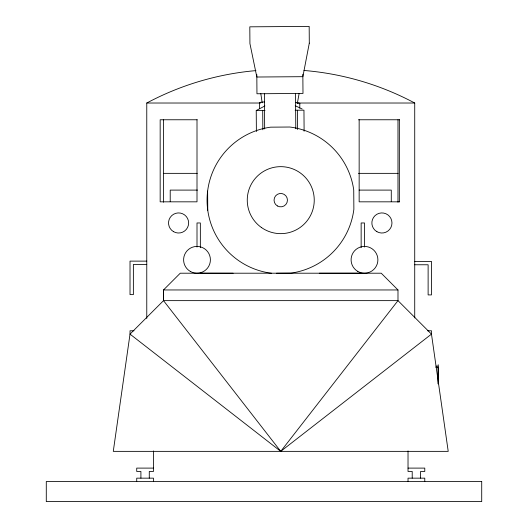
<?xml version="1.0" encoding="UTF-8"?>
<svg xmlns="http://www.w3.org/2000/svg" width="528" height="528" viewBox="0 0 528 528"><rect width="100%" height="100%" fill="white"/><g stroke="black" fill="none" stroke-linecap="round" stroke-linejoin="round"><path stroke-width="0.79" d="M427.482 330.779L431.475 330.779L431.475 334.125L280.744 451.361L163.515 300.637L163.508 289.958L180.253 273.207L381.242 273.207L397.987 289.958L397.987 300.637L280.744 451.361L130.02 334.125L130.02 330.779L134.013 330.779M438.167 383.638L438.174 364.703M259.545 108.22L259.651 102.736M299.746 108.174L299.838 103.475M299.086 93.654L297.323 103.429M163.515 300.637L130.02 334.125L113.276 451.361L448.219 451.361L431.475 334.125L397.98 300.637L163.515 300.637L163.508 289.958L397.987 289.958M256.384 131.538L256.232 110.524L264.911 105.93M256.232 110.524L265.036 110.458M295.159 110.24L303.956 110.174L304.108 131.195M276.467 273.24L290.895 273.134A73.689 73.689 0 0 0 353.872 209.24L353.734 190.001A73.689 73.689 0 0 0 289.839 127.024L270.6 127.162A73.689 73.689 0 0 0 271.656 273.273M146.771 318.503L146.771 103.019L259.723 103.019M296.822 103.019L414.724 103.019L414.724 317.889M197.248 119.764L160.169 119.764L160.169 201.828L197.003 201.828L197.003 119.764M358.492 119.764L399.571 119.764M163.357 173.356L197.248 173.356M358.492 173.356L398.138 173.356M197.439 190.1L170.214 190.1L170.214 201.63M359.106 190.1L391.281 190.1L391.281 201.63M399.571 201.828L359.152 201.828L359.152 119.764M146.771 261.122L130.02 261.122L130.02 294.617L133.373 294.617L133.373 264.469L146.771 264.469M414.724 261.419L431.475 261.419L431.475 294.914L428.122 294.914L428.122 264.766L414.724 264.766M319.275 273.24L361.145 273.207M435.937 366.155L438.174 366.155M435.851 367.62L438.174 367.62L438.174 383.962M153.47 468.105L136.719 468.105L136.719 471.458L140.91 471.458L140.91 478.157M408.025 468.105L424.776 468.105L424.776 471.458L420.585 471.458L420.585 478.157M200.35 273.207L233.138 273.24M295.218 105.712L302.188 109.025M262.165 102.782L260.812 93.614M302.848 74.217L302.993 93.436L256.958 93.766L256.819 74.554M297.488 110.22L297.627 129.512M295.541 93.489L295.792 128.693M264.409 93.713L264.667 128.918M262.706 110.471L262.845 129.769M207.623 191.063L207.761 210.296M424.776 481.503L424.776 478.157L408.025 478.157L408.025 481.503M412.21 478.157L412.21 471.458L408.025 471.458L408.025 450.945M399.346 119.764L399.346 201.828M397.98 119.764L397.98 202.231M364.492 247.038L364.492 222.968L361.145 222.968L361.145 247.678M200.35 247.678L200.35 222.968L197.003 222.968L197.003 247.038M163.515 119.764L163.515 202.231M153.47 450.945L153.47 471.458L149.279 471.458L149.279 478.157M153.47 481.503L153.47 478.157L136.719 478.157L136.719 481.503M260.357 103.112A20.097 1.386 1.1 0 1 264.587 101.911M295.634 102.551A20.097 1.386 1.1 0 1 299.171 103.825M146.771 103.019A284.704 284.704 0 0 1 255.928 70.607M303.97 70.468A284.704 284.704 0 0 1 414.724 103.019M309.296 43.144L302.867 76.685L256.839 77.022L249.929 43.58L249.81 26.829L309.17 26.4L309.296 43.144M481.714 481.503L46.286 481.503L46.286 501.6L481.714 501.6L481.714 481.503M261.327 227.436A33.495 33.495 0 0 0 314.094 203.326A33.495 33.495 0 0 0 266.825 169.686A33.495 33.495 0 0 0 261.327 227.436M277.398 205.953A6.699 6.699 0 0 0 287.443 200.152A6.699 6.699 0 0 0 277.398 194.35A6.699 6.699 0 0 0 277.398 205.953M173.56 231.673A10.045 10.045 0 0 0 188.635 222.968A10.045 10.045 0 0 0 173.56 214.269A10.045 10.045 0 0 0 173.56 231.673M376.893 231.673A10.045 10.045 0 0 0 391.967 222.968A10.045 10.045 0 0 0 376.893 214.269A10.045 10.045 0 0 0 376.893 231.673M357.793 271.412A13.398 13.398 0 0 0 377.89 259.809A13.398 13.398 0 0 0 357.793 248.206A13.398 13.398 0 0 0 357.793 271.412M190.304 271.412A13.398 13.398 0 0 0 210.401 259.809A13.398 13.398 0 0 0 190.304 248.206A13.398 13.398 0 0 0 190.304 271.412"/></g></svg>
